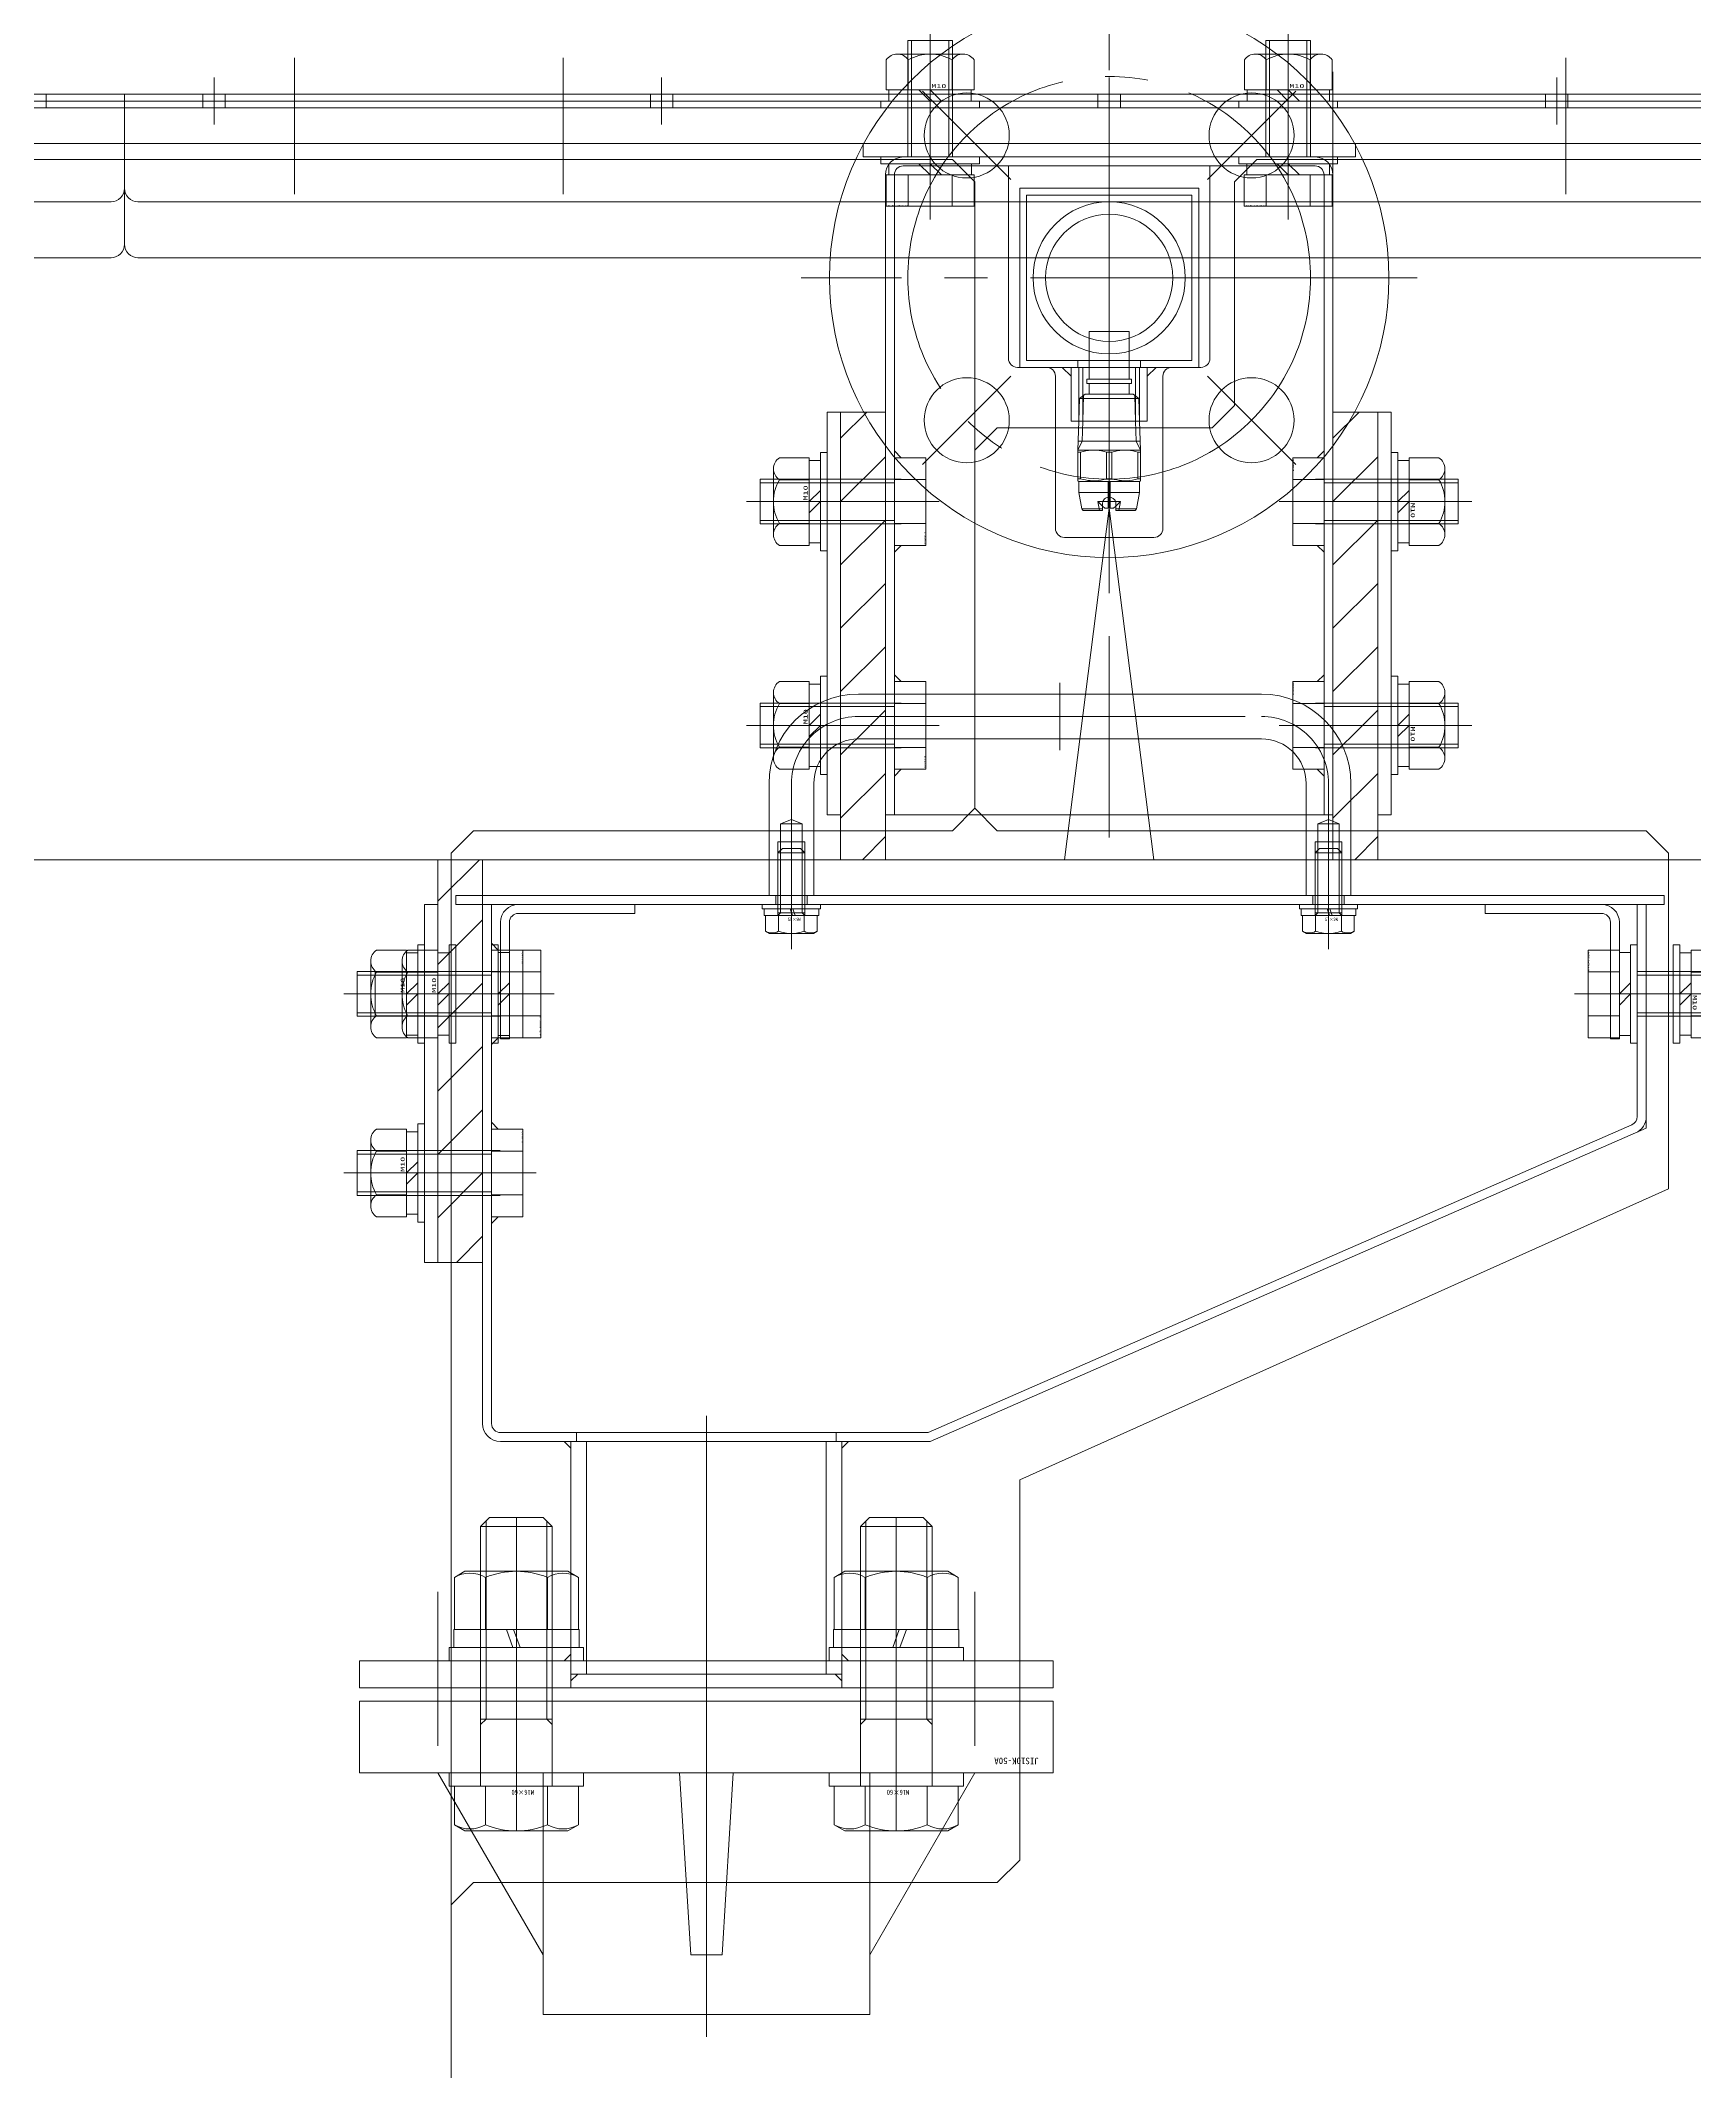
# Model space of a CAD drawing. Units: millimetres at full size. Extents: x -32787 to 32787, y -11878 to 14562.
# Drawn here: x -21447.7 to -21078.2, y 6807.5 to 7261.2 of the extents above; entities that cross this region are included whole.
import ezdxf
from ezdxf.enums import TextEntityAlignment as Align

# ---------------------------------------------------------------- set-up
doc = ezdxf.new("R2010")
doc.units = ezdxf.units.MM
doc.header["$LTSCALE"] = 9.6
doc.linetypes.add('CHAIN2', pattern=[12, 9, -1, 1, -1])
doc.linetypes.add('DOUBLE_CHAIN2', pattern=[12.8, 9, -1, 0.6, -0.6, 0.6, -1])
for name, color, linetype, lineweight in [('0-2_0', 2, 'Continuous', 9), ('0-3_05_CENTER', 2, 'CHAIN2', 9), ('0-4_04_HIDDEN', 7, 'Continuous', 9), ('0-5_10_DRAFT', 1, 'Continuous', 9), ('0-7_01_外形線', 134, 'Continuous', 9), ('0-8_04_中心線', 4, 'CHAIN2', 9), ('0-9_03_かくれ線', 5, 'Continuous', 9), ('0-A_06_PHANTOM', 2, 'DOUBLE_CHAIN2', 9), ('0-B_02_細線', 6, 'Continuous', 9)]:
    doc.layers.add(name, color=color, linetype=linetype, lineweight=lineweight)
doc.styles.add('ＭＳ ゴシック', font='')
doc.styles.get('ＭＳ ゴシック').set_extended_font_data('MS Gothic')

# ---------------------------------------------------------------- blocks, each defined once
blk = doc.blocks.new('A$C630344D5_1_1_1')
at = {"layer": '0-9_03_かくれ線'}
blk.add_line((1160, 150.2), (280, 150.2), dxfattribs=at)
blk = doc.blocks.new('A$C7E374867_2_1')
at = {"layer": '0-2_0', "color": 134, "linetype": 'CHAIN2'}
blk.add_line((0, -29), (0, 14), dxfattribs=at)
at = {"layer": '0-2_0', "color": 134}
for p, q in [((-9.815, 11), (9.815, 11)), ((-9.815, 4), (-9.815, 11)), ((-4.908, 4), (-4.908, 11)), ((4.907, 4), (4.907, 11)), ((9.815, 4), (9.815, 11)), ((-11, 1.5), (11, 1.5)), ((-11, 1.5), (-11, 0)), ((-11, 0), (11, 0)), ((9.815, 4), (-9.815, 4)), ((-9.25, 4), (-9.25, 1.5)), ((-5, -26), (-5, 0)), ((-4.188, -26), (-4.188, 0)), ((0, 1.5), (-2.5, 4)), ((0, 4), (2.5, 1.5)), ((4.188, -26), (4.188, 0)), ((5, -26), (5, 0)), ((9.25, 1.5), (9.25, 4)), ((11, 0), (11, 1.5)), ((-5, -26), (5, -26))]:
    blk.add_line(p, q, dxfattribs=at)
at = {"layer": '0-5_10_DRAFT', "style": 'ＭＳ ゴシック', "width": 1.8}
blk.add_text('BT-M10x30L,SW,PW', height=0.2199, dxfattribs=at).set_placement((5.052, 10.658), align=Align.BOTTOM_LEFT)
blk = doc.blocks.new('M10Nza_1_1_1')
at = {"layer": '0-2_0', "color": 134}
for p, q in [((-9.8, 4), (-9.8, 10.687)), ((-7.35, 12), (7.35, 12)), ((-4.9, 4), (-4.9, 10.687)), ((4.9, 10.687), (4.9, 4)), ((9.8, 10.687), (9.8, 4)), ((-9.8, 4), (9.8, 4)), ((-9.2, 1.5), (-9.2, 4)), ((0, 1.5), (-2.5, 4)), ((0, 4), (2.5, 1.5)), ((9.2, 4), (9.2, 1.5))]:
    blk.add_line(p, q, dxfattribs=at)
at = {"layer": '0-2_0', "color": 134, "linetype": 'CHAIN2'}
blk.add_line((0, 12), (0, 0), dxfattribs=at)
at = {"layer": '0-2_0', "color": 134}
blk.add_lwpolyline([(-11, 1.5), (11, 1.5), (11, 0), (-11, 0)], close=True, dxfattribs=at)
for centre, radius, start, end in [((-7.35, 9.058), 2.942, 33.626, 146.374), ((0, 2.2), 9.8, 60, 120), ((7.35, 9.058), 2.942, 33.626, 146.374)]:
    blk.add_arc(centre, radius, start, end, dxfattribs=at)
at = {"layer": '0-5_10_DRAFT', "style": 'ＭＳ ゴシック', "width": 1.8}
blk.add_text('M10', height=0.9164, dxfattribs=at).set_placement((0.256, 4.117), align=Align.BOTTOM_LEFT)
blk = doc.blocks.new('A$C69281495_1_1')
at = {"layer": '0-2_0', "color": 3}
for p, q in [((0, 14.142), (5.858, 20)), ((0, 0), (10, 10)), ((0, -14.142), (10, -4.142)), ((0, -28.284), (10, -18.284)), ((0, -42.426), (10, -32.426)), ((0, -70.711), (10, -60.711)), ((4.853, -80), (10, -74.853))]:
    blk.add_line(p, q, dxfattribs=at)
blk.add_lwpolyline([(0, 20), (10, 20), (10, -80), (0, -80)], close=True, dxfattribs=at)
blk.add_lwpolyline([(0, -56.569), (6.569, -50), (10, -46.569)], dxfattribs=at)
at = {"layer": '0-3_05_CENTER'}
for p, q in [((-3.937, 5), (13.51, 5)), ((-3.937, -5), (13.51, -5)), ((-3.937, -45), (13.51, -45)), ((-3.937, -55), (13.51, -55))]:
    blk.add_line(p, q, dxfattribs=at)
at = {"layer": '0-5_10_DRAFT'}
for p, q in [((0, 0), (10, 0)), ((0, -50), (10, -50))]:
    blk.add_line(p, q, dxfattribs=at)
blk = doc.blocks.new('A$C69CC1232_1_1')
at = {"layer": '0-2_0', "color": 134}
blk.add_lwpolyline([(0, 20), (3, 20), (3, -70), (0, -70)], close=True, dxfattribs=at)
at = {"layer": '0-3_05_CENTER'}
for p, q in [((-2.825, 0), (5.763, 0)), ((-2.825, -50), (5.763, -50))]:
    blk.add_line(p, q, dxfattribs=at)
blk = doc.blocks.new('A$C742A68D0_1_1')
at = {"layer": '0-4_04_HIDDEN', "linetype": 'CHAIN2'}
blk.add_line((0, -33), (0, 10), dxfattribs=at)
at = {"layer": '0-4_04_HIDDEN'}
for p, q in [((-9.815, 7), (9.815, 7)), ((-9.815, 0), (-9.815, 7)), ((-4.907, 0), (-4.907, 7)), ((4.907, 0), (4.907, 7)), ((9.815, 0), (9.815, 7)), ((-9.815, 0), (9.815, 0)), ((-5, -30), (-5, 0)), ((-4.188, -30), (-4.188, 0)), ((4.188, -30), (4.188, 0)), ((5, -30), (5, 0)), ((-5, -30), (5, -30))]:
    blk.add_line(p, q, dxfattribs=at)
at = {"layer": '0-5_10_DRAFT', "style": 'ＭＳ ゴシック', "width": 1.85}
blk.add_text('BT-M10x30L', height=0.2199, dxfattribs=at).set_placement((6.811, 6.658), align=Align.BOTTOM_LEFT)
blk = doc.blocks.new('A$C78BC2D50_1_1')
at = {"layer": '0-2_0', "color": 134}
for p, q in [((46, -3), (-46, -3)), ((-50, -7), (-50, -150)), ((-48, -7), (-48, -150)), ((46, -5), (-46, -5)), ((-22.5, -5), (-22.5, -48)), ((22.5, -48), (22.5, -5)), ((48, -150), (48, -7)), ((-20.5, -50), (-14, -50)), ((-12, -52), (-12, -86)), ((12, -86), (12, -52)), ((14, -50), (20.5, -50)), ((-10, -88), (10, -88))]:
    blk.add_line(p, q, dxfattribs=at)
blk.add_lwpolyline([(-55, 0), (55, 0), (55, -3), (-55, -3)], close=True, dxfattribs=at)
blk.add_lwpolyline([(-50, -150), (50, -150), (50, -7)], dxfattribs=at)
at = {"layer": '0-2_0', "color": 3}
for points in [[(-48, -70.185), (-46.5, -70.185), (-48, -68.685)], [(48, -70.185), (46.5, -70.185), (48, -68.685)], [(-48, -89.815), (-46.5, -89.815), (-48, -91.315)], [(48, -89.815), (46.5, -89.815), (48, -91.315)], [(-48, -120.185), (-46.5, -120.185), (-48, -118.685)], [(48, -120.185), (46.5, -120.185), (48, -118.685)], [(-48, -139.815), (-46.5, -139.815), (-48, -141.315)], [(48, -139.815), (46.5, -139.815), (48, -141.315)]]:
    blk.add_lwpolyline(points, close=True, dxfattribs=at)
at = {"layer": '0-2_0', "color": 134}
for centre, radius, start, end in [((-46, -7), 4, 90, 180), ((46, -7), 4, 0, 90), ((-46, -7), 2, 90, 180), ((46, -7), 2, 0, 90), ((-20.5, -48), 2, 180, 270), ((20.5, -48), 2, 270, 0), ((-14, -52), 2, 0, 90), ((14, -52), 2, 90, 180), ((-10, -86), 2, 180, 270), ((10, -86), 2, 270, 0)]:
    blk.add_arc(centre, radius, start, end, dxfattribs=at)
at = {"layer": '0-3_05_CENTER'}
for p, q in [((-40, 6.096), (-40, -9.154)), ((0, 5.151), (0, -155.035)), ((40, 6.096), (40, -9.154))]:
    blk.add_line(p, q, dxfattribs=at)
at = {"layer": '0-5_10_DRAFT'}
blk.add_line((-14, -50), (14, -50), dxfattribs=at)
at = {"layer": '0-4_04_HIDDEN'}
for p, rotation in [((-48, -80), 270), ((48, -80), 90), ((-48, -130), 270), ((48, -130), 90)]:
    blk.add_blockref('A$C742A68D0_1_1', p, dxfattribs=dict(at, rotation=rotation))
blk = doc.blocks.new('A$C38186EA0_1_1')
at = {"layer": '0-2_0', "color": 134}
for p, q in [((260, -96), (260, 20)), ((2.397, -31.049), (160, -100)), ((160, -100), (256, -100)), ((179.75, -100), (179.75, -149)), ((240.25, -100), (240.25, -149))]:
    blk.add_line(p, q, dxfattribs=at)
blk.add_lwpolyline([(260, 20), (0, 20), (0, -27.384)], dxfattribs=at)
at = {"layer": '0-2_0', "color": 3}
for points in [[(258, 9.815), (256.5, 9.815), (258, 11.315)], [(258, -9.815), (256.5, -9.815), (258, -11.315)], [(258, -30.185), (256.5, -30.185), (258, -28.685)], [(258, -49.815), (256.5, -49.815), (258, -51.315)], [(179.75, -100), (179.75, -101.5), (178.25, -100)], [(240.25, -100), (240.25, -101.5), (241.75, -100)], [(179.75, -149), (179.75, -147.5), (178.25, -149)], [(240.25, -149), (240.25, -147.5), (241.75, -149)], [(179.75, -152), (181.25, -152), (179.75, -153.5)], [(240.25, -152), (238.75, -152), (240.25, -153.5)]]:
    blk.add_lwpolyline(points, close=True, dxfattribs=at)
at = {"layer": '0-2_0', "color": 134}
blk.add_lwpolyline([(132.5, -155), (287.5, -155), (287.5, -149), (132.5, -149)], close=True, dxfattribs=at)
for centre, start, end in [((4, -27.384), 180, 246.37062), ((256, -96), 270, 0)]:
    blk.add_arc(centre, 4, start, end, dxfattribs=at)
at = {"layer": '0-3_05_CENTER'}
for p, q in [((-3.952, 0), (5.966, 0)), ((254.059, 0), (263.977, 0)), ((254.059, -40), (263.977, -40)), ((210, -94.228), (210, -159.073)), ((150, -141.262), (150, -162.79)), ((270, -141.262), (270, -162.79))]:
    blk.add_line(p, q, dxfattribs=at)
at = {"layer": '0-4_04_HIDDEN'}
for p, q in [((2, 20), (2, -27.384)), ((258, -96), (258, 20)), ((3.198, -29.216), (160.418, -98)), ((160.418, -98), (256, -98)), ((181, -98), (181, -100)), ((239, -98), (239, -100)), ((183.25, -152), (183.25, -100)), ((236.75, -152), (236.75, -100)), ((179.75, -149), (179.75, -155)), ((240.25, -149), (240.25, -155)), ((240.25, -152), (179.75, -152))]:
    blk.add_line(p, q, dxfattribs=at)
for centre, start, end in [((4, -27.384), 180, 246.37062), ((256, -96), 270, 0)]:
    blk.add_arc(centre, 2, start, end, dxfattribs=at)
at = {"layer": '0-5_10_DRAFT'}
blk.add_lwpolyline([(0, -27.384), (0, -30), (2.397, -31.049)], dxfattribs=at)
at = {"layer": '0-4_04_HIDDEN', "rotation": 90}
for p in [(258, 0), (258, -40)]:
    blk.add_blockref('A$C742A68D0_1_1', p, dxfattribs=at)
blk = doc.blocks.new('A$C41C35775_1_1')
at = {"layer": '0-3_05_CENTER'}
for p, q in [((-3.937, 45), (13.51, 45)), ((-3.937, 35), (13.51, 35)), ((-3.937, 5), (13.51, 5)), ((-3.937, -5), (13.51, -5))]:
    blk.add_line(p, q, dxfattribs=at)
at = {"layer": '0-4_04_HIDDEN', "color": 3}
for p, q in [((10, 60.711), (0.711, 70)), ((10, 46.569), (0, 56.569)), ((10, 32.426), (0, 42.426)), ((10, 18.284), (0, 28.284)), ((10, -10), (0, 0)), ((5.858, -20), (0, -14.142))]:
    blk.add_line(p, q, dxfattribs=at)
blk.add_lwpolyline([(0, 70), (10, 70), (10, -20), (0, -20)], close=True, dxfattribs=at)
blk.add_lwpolyline([(10, 4.142), (4.142, 10), (0, 14.142)], dxfattribs=at)
at = {"layer": '0-5_10_DRAFT'}
for p, q in [((0, 40), (10, 40)), ((0, 0), (10, 0))]:
    blk.add_line(p, q, dxfattribs=at)
blk = doc.blocks.new('A$C2C6365D4_1_1')
at = {"layer": '0-3_05_CENTER'}
for p, q in [((-2.825, 40), (5.763, 40)), ((-2.825, 0), (5.763, 0))]:
    blk.add_line(p, q, dxfattribs=at)
at = {"layer": '0-4_04_HIDDEN'}
blk.add_lwpolyline([(0, 60), (3, 60), (3, -20), (0, -20)], close=True, dxfattribs=at)
blk = doc.blocks.new('A$C3DF50A72_1_1')
at = {"layer": '0-3_05_CENTER', "color": 1}
blk.add_line((0, 0), (15.127, 0), dxfattribs=at)
at = {"layer": '0-5_10_DRAFT'}
for p, q in [((2.372, 4.5), (0, 4.5)), ((2.372, -4.5), (0, -4.5))]:
    blk.add_line(p, q, dxfattribs=at)
blk.add_lwpolyline([(2.372, 5), (3.372, 5), (3.372, -5), (2.372, -5)], close=True, dxfattribs=at)
blk.add_lwpolyline([(3.372, 4.5), (14, 4.5), (14, -4.5), (3.372, -4.5)], dxfattribs=at)
blk = doc.blocks.new('1／4MVEP9010S303Wb_1_1')
at = {"layer": '0-2_0'}
for p, q in [((-19.99, 5.625), (-19.99, 1.5)), ((-15.99, 6.75), (-19.577, 6.118)), ((-19.577, 6.118), (-19.577, 1.5)), ((-13.49, 6.75), (-15.99, 6.75)), ((-15.99, 6.75), (-15.99, -6.75)), ((-6.508, 7), (-13.346, 7)), ((-12.913, 7), (-12.913, 6.38)), ((-12.913, 6.38), (-6.941, 6.38)), ((-6.49, 6.969), (-6.508, 7)), ((0, 6.766), (-6.49, 6.969)), ((-6.49, 6.969), (-6.49, -6.969)), ((-4.49, 6.05), (-6.49, 6.969)), ((-4.49, 6.906), (-4.49, -6.906)), ((0, 5.91), (-4.49, 6.05)), ((-19.99, 1.5), (-18.49, 1.5)), ((-18.99, 1.5), (-19.49, 1)), ((-19.49, 1), (-19.49, 0.2)), ((-18.59, 0.2), (-19.49, 0.2)), ((-17.963, 1.405), (-17.99, 1.414)), ((-17.99, 1.414), (-17.99, -1.414)), ((-6.941, 0.62), (-12.913, 0.62)), ((-12.913, 0.62), (-12.913, -0.62)), ((-19.49, -0.2), (-18.59, -0.2)), ((-19.49, -0.2), (-19.49, -1)), ((-19.49, -1), (-18.99, -1.5)), ((-12.913, -0.62), (-6.941, -0.62)), ((-15.99, -6.75), (-13.49, -6.75)), ((-13.49, -6.75), (-13.346, -7)), ((-13.346, -7), (-6.508, -7)), ((-6.941, -6.38), (-12.913, -6.38)), ((-12.913, -6.38), (-12.913, -7)), ((-6.508, -7), (-6.49, -6.969)), ((-6.49, -6.969), (0, -6.766))]:
    blk.add_line(p, q, dxfattribs=at)
for points in [[(-13.346, 7), (-13.49, 6.75), (-13.49, -6.75)], [(-12.913, 0.62), (-13.066, 1.206), (-13.189, 1.798), (-13.279, 2.393), (-13.332, 3.007), (-13.344, 3.623), (-13.316, 4.238), (-13.257, 4.777), (-13.169, 5.313), (-13.053, 5.849), (-12.913, 6.38)], [(-6.941, 7), (-6.941, 6.38), (-6.788, 5.794), (-6.664, 5.202), (-6.575, 4.607), (-6.522, 3.993), (-6.509, 3.377), (-6.538, 2.762), (-6.597, 2.223), (-6.685, 1.687), (-6.801, 1.151), (-6.941, 0.62), (-6.941, -0.62), (-6.788, -1.206), (-6.664, -1.798), (-6.575, -2.393), (-6.522, -3.007), (-6.509, -3.623), (-6.538, -4.238), (-6.597, -4.777), (-6.685, -5.313), (-6.801, -5.849), (-6.941, -6.38), (-6.941, -7)], [(-18.59, -0.2), (-18.516, -0.186), (-18.451, -0.143), (-18.415, -0.096), (-18.396, -0.049), (-18.39, 0.006), (-18.397, 0.052), (-18.413, 0.092), (-18.45, 0.143), (-18.516, 0.186), (-18.59, 0.2)], [(-18.49, -1.5), (-18.318, -1.49), (-18.149, -1.461), (-17.986, -1.413), (-17.755, -1.307), (-17.544, -1.164), (-17.416, -1.047), (-17.301, -0.915), (-17.202, -0.77), (-17.123, -0.617), (-17.061, -0.454), (-17.017, -0.285), (-16.991, -0.042), (-17.004, 0.202), (-17.053, 0.431), (-17.137, 0.648), (-17.256, 0.853), (-17.404, 1.035), (-17.59, 1.2), (-17.8, 1.332), (-17.959, 1.403), (-18.125, 1.455), (-18.297, 1.487), (-18.49, 1.5)], [(-18.49, -1.5), (-19.99, -1.5), (-19.99, -5.625)], [(-19.577, -1.5), (-19.577, -6.118), (-15.99, -6.75)], [(-12.913, -6.38), (-13.066, -5.794), (-13.189, -5.202), (-13.279, -4.607), (-13.332, -3.993), (-13.344, -3.377), (-13.316, -2.762), (-13.257, -2.223), (-13.169, -1.687), (-13.053, -1.151), (-12.913, -0.62)], [(0, -5.91), (-4.49, -6.05), (-6.49, -6.969)]]:
    blk.add_lwpolyline(points, dxfattribs=at)
for centre, start, end in [((-19.49, 5.625), 100, 180), ((-19.49, -5.625), 180, 260)]:
    blk.add_arc(centre, 0.5, start, end, dxfattribs=at)
at = {"layer": '0-3_05_CENTER'}
blk.add_line((-21.29, 0), (6.01, 0), dxfattribs=at)
at = {"layer": '0-4_04_HIDDEN', "color": 2}
for p, q in [((-17.99, 2.503), (-19.99, 2.15)), ((-17.99, 2.5), (-18.99, 1.5)), ((-13.49, 0.2), (-18.59, 0.2)), ((-17.99, 2.503), (-17.99, 1.414)), ((-19.99, -2.15), (-17.99, -2.503)), ((-18.99, -1.5), (-17.99, -2.5)), ((-13.49, -0.2), (-18.59, -0.2)), ((-17.99, -1.414), (-17.99, -2.503))]:
    blk.add_line(p, q, dxfattribs=at)
at = {"layer": '0-5_10_DRAFT'}
for p, q in [((0, 6.766), (0, -6.766)), ((5.01, 6.61), (0, 6.766)), ((5.73, 5.731), (0, 5.91)), ((6.01, 5.39), (5.01, 6.61)), ((5.01, 6.61), (5.01, -6.61)), ((6.01, 5.39), (6.01, -5.39)), ((6.01, 5.375), (6.01, -5.375)), ((5.73, -5.731), (0, -5.91)), ((0, -6.766), (5.01, -6.61)), ((5.01, -6.61), (6.01, -5.39))]:
    blk.add_line(p, q, dxfattribs=at)
blk.add_blockref('A$C3DF50A72_1_1', (6.01, 0), dxfattribs=at)
blk = doc.blocks.new('A$C774C4102_1_1')
at = {"layer": '0-2_0', "color": 3}
for points in [[(-8.5, -20), (-10.5, -20), (-8.5, -22)], [(8.5, -20), (10.5, -20), (8.5, -22)]]:
    blk.add_lwpolyline(points, close=True, dxfattribs=at)
at = {"layer": '0-2_0', "color": 134}
for centre, radius in [((0, 0), 62.5), ((-31.82, 31.82), 9.5), ((31.82, 31.82), 9.5), ((0, 0), 17), ((0, 0), 14.2), ((-31.82, -31.82), 9.5), ((31.82, -31.82), 9.5)]:
    blk.add_circle(centre, radius, dxfattribs=at)
at = {"layer": '0-3_05_CENTER'}
for p, q in [((0, -68.82), (0, 68.82)), ((-21.967, 21.967), (-41.673, 41.673)), ((21.967, 21.967), (41.673, 41.673)), ((68.82, 0), (-68.82, 0)), ((-21.967, -21.967), (-41.673, -41.673)), ((21.967, -21.967), (41.673, -41.673))]:
    blk.add_line(p, q, dxfattribs=at)
blk.add_circle((0, 0), 45, dxfattribs=at)
at = {"layer": '0-4_04_HIDDEN'}
for p, q in [((-7, -18.5), (-7, -20)), ((-6.766, -20), (-6.766, -32)), ((-5.91, -20), (-5.91, -32)), ((5.91, -20), (5.91, -32)), ((6.766, -20), (6.766, -32)), ((7, -18.5), (7, -20))]:
    blk.add_line(p, q, dxfattribs=at)
for points in [[(-20, -20), (20, -20), (20, 20), (-20, 20)], [(-18.5, -18.5), (18.5, -18.5), (18.5, 18.5), (-18.5, 18.5)], [(8.5, -20), (8.5, -32), (-8.5, -32), (-8.5, -20)]]:
    blk.add_lwpolyline(points, close=True, dxfattribs=at)
blk = doc.blocks.new('A$C365C5F76_1_1')
at = {"layer": '0-2_0'}
for q in [(-10, -110), (10, -110)]:
    blk.add_line((0, -31.49), q, dxfattribs=at)
blk.add_blockref('A$C774C4102_1_1', (0, 20), dxfattribs=at)
at = {"layer": '0-2_0', "rotation": 90}
blk.add_blockref('1／4MVEP9010S303Wb_1_1', (0, -12), dxfattribs=at)
blk = doc.blocks.new('A$C434C4E9F_1_1')
at = {"layer": '0-2_0'}
for name, p in [('A$C365C5F76_1_1', (-120, 140)), ('M10Nza_1_1_1', (-160, 198)), ('M10Nza_1_1_1', (-80, 198)), ('A$C78BC2D50_1_1', (-120, 190)), ('A$C69281495_1_1', (-180, 110)), ('A$C69281495_1_1', (-70, 110)), ('A$C69CC1232_1_1', (-60, 110))]:
    blk.add_blockref(name, p, dxfattribs=at)
for name, p, rotation in [('A$C7E374867_2_1', (-160, 187), 180), ('A$C7E374867_2_1', (-80, 187), 180), ('M10Nza_1_1_1', (-183, 110), 90), ('M10Nza_1_1_1', (-57, 110), 270), ('M10Nza_1_1_1', (-183, 60), 90), ('M10Nza_1_1_1', (-57, 60), 270), ('M10Nza_1_1_1', (-266, 0), 90), ('M10Nza_1_1_1', (6, 0), 270)]:
    blk.add_blockref(name, p, dxfattribs=dict(at, rotation=rotation))
at = {"layer": '0-2_0', "xscale": -1}
for name, p in [('A$C69CC1232_1_1', (-180, 110)), ('A$C38186EA0_1_1', (0, 0))]:
    blk.add_blockref(name, p, dxfattribs=at)
at = {"layer": '0-4_04_HIDDEN', "xscale": -1}
for name, p in [('A$C41C35775_1_1', (-260, -40)), ('A$C2C6365D4_1_1', (-270, -40))]:
    blk.add_blockref(name, p, dxfattribs=at)
at = {"layer": '0-4_04_HIDDEN'}
for name, p, rotation in [('A$C7E374867_2_1', (-258, 0), 270), ('M10Nza_1_1_1', (-273, 0), 90), ('A$C7E374867_2_1', (-2, 0), 90), ('M10Nza_1_1_1', (-273, -40), 90)]:
    blk.add_blockref(name, p, dxfattribs=dict(at, rotation=rotation))

msp = doc.modelspace()

# ---------------------------------------------------------------- linework, layer by layer
at = {"layer": '0-2_0', "color": 134}
for p, q in [((-21358.928, 6914.629), (-21358.928, 6880.198)), ((-21238.928, 6914.629), (-21238.928, 6880.198))]:
    msp.add_line(p, q, dxfattribs=at)
for points in [[(-21356.358, 6899.196), (-21326.358, 6899.196), (-21326.358, 6902.196), (-21356.358, 6902.196)], [(-21241.498, 6899.196), (-21271.498, 6899.196), (-21271.498, 6902.196), (-21241.498, 6902.196)], [(-21326.358, 6874.196), (-21356.358, 6874.196), (-21356.358, 6871.196), (-21326.358, 6871.196)], [(-21271.498, 6874.196), (-21241.498, 6874.196), (-21241.498, 6871.196), (-21271.498, 6871.196)]]:
    msp.add_lwpolyline(points, close=True, dxfattribs=at)
at = {"layer": '0-7_01_外形線'}
for p, q in [((-22388.549, 7246.196), (-20013.928, 7246.196)), ((-21968.928, 7249.196), (-21428.928, 7249.196)), ((-21428.928, 7249.196), (-20888.928, 7249.196)), ((-21428.928, 7228.196), (-21428.928, 7249.196)), ((-21428.928, 7228.196), (-21428.928, 7249.196)), ((-22388.549, 7238.196), (-20013.928, 7238.196)), ((-21965.928, 7225.196), (-21431.928, 7225.196)), ((-21425.928, 7225.196), (-20891.928, 7225.196)), ((-21264.928, 7115.196), (-21174.928, 7115.196)), ((-21264.928, 7105.196), (-21174.928, 7105.196)), ((-21284.928, 7070.196), (-21284.928, 7095.196)), ((-21274.928, 7070.196), (-21274.928, 7095.196)), ((-21164.928, 7095.196), (-21164.928, 7070.196)), ((-21154.928, 7095.196), (-21154.928, 7070.196)), ((-21284.928, 7070.196), (-21274.928, 7070.196)), ((-21164.928, 7070.196), (-21154.928, 7070.196)), ((-21349.358, 6929.196), (-21347.358, 6931.196)), ((-21349.358, 6871.196), (-21349.358, 6929.196)), ((-21349.358, 6929.196), (-21333.358, 6929.196)), ((-21347.358, 6931.196), (-21335.358, 6931.196)), ((-21333.358, 6929.196), (-21335.358, 6931.196)), ((-21333.358, 6871.196), (-21333.358, 6929.196)), ((-21264.498, 6929.196), (-21262.498, 6931.196)), ((-21264.498, 6871.196), (-21264.498, 6929.196)), ((-21248.498, 6929.196), (-21264.498, 6929.196)), ((-21250.498, 6931.196), (-21262.498, 6931.196)), ((-21248.498, 6929.196), (-21250.498, 6931.196)), ((-21248.498, 6871.196), (-21248.498, 6929.196)), ((-21355.214, 6917.836), (-21352.858, 6919.196)), ((-21329.858, 6919.196), (-21352.858, 6919.196)), ((-21348.286, 6906.196), (-21348.286, 6917.836)), ((-21334.43, 6906.196), (-21334.43, 6917.836)), ((-21327.501, 6917.836), (-21329.858, 6919.196)), ((-21327.501, 6906.196), (-21327.501, 6917.836)), ((-21270.354, 6917.836), (-21267.998, 6919.196)), ((-21270.354, 6906.196), (-21270.354, 6917.836)), ((-21267.998, 6919.196), (-21244.998, 6919.196)), ((-21263.426, 6906.196), (-21263.426, 6917.836)), ((-21249.57, 6906.196), (-21249.57, 6917.836)), ((-21242.641, 6917.836), (-21244.998, 6919.196)), ((-21343.614, 6906.196), (-21355.358, 6906.196)), ((-21355.358, 6906.196), (-21355.358, 6902.196)), ((-21342.158, 6902.196), (-21343.614, 6906.196)), ((-21327.358, 6906.196), (-21342.014, 6906.196)), ((-21340.558, 6902.196), (-21342.014, 6906.196)), ((-21327.358, 6902.196), (-21327.358, 6906.196)), ((-21270.498, 6906.196), (-21255.842, 6906.196)), ((-21270.498, 6902.196), (-21270.498, 6906.196)), ((-21257.298, 6902.196), (-21255.842, 6906.196)), ((-21255.698, 6902.196), (-21254.242, 6906.196)), ((-21254.242, 6906.196), (-21242.498, 6906.196)), ((-21242.498, 6906.196), (-21242.498, 6902.196)), ((-21356.358, 6902.196), (-21356.358, 6899.196)), ((-21342.158, 6902.196), (-21355.358, 6902.196)), ((-21327.358, 6902.196), (-21340.558, 6902.196)), ((-21270.498, 6902.196), (-21257.298, 6902.196)), ((-21255.698, 6902.196), (-21242.498, 6902.196)), ((-21241.498, 6902.196), (-21241.498, 6899.196)), ((-21356.358, 6899.196), (-21326.358, 6899.196)), ((-21241.498, 6899.196), (-21271.498, 6899.196)), ((-21221.428, 6890.196), (-21376.428, 6890.196)), ((-21376.428, 6890.196), (-21376.428, 6874.196)), ((-21221.428, 6874.196), (-21221.428, 6890.196)), ((-21333.358, 6886.196), (-21349.358, 6886.196)), ((-21264.498, 6886.196), (-21248.498, 6886.196)), ((-21376.428, 6874.196), (-21221.428, 6874.196)), ((-21358.928, 6874.196), (-21335.428, 6833.493)), ((-21335.428, 6820.196), (-21335.428, 6874.196)), ((-21304.928, 6874.196), (-21302.428, 6833.493)), ((-21292.928, 6874.196), (-21295.428, 6833.493)), ((-21262.428, 6874.196), (-21262.428, 6820.196)), ((-21238.928, 6874.196), (-21262.428, 6833.493)), ((-21355.214, 6871.196), (-21355.214, 6862.557)), ((-21327.501, 6871.196), (-21355.214, 6871.196)), ((-21348.286, 6871.196), (-21348.286, 6862.557)), ((-21334.43, 6871.196), (-21334.43, 6862.557)), ((-21327.501, 6871.196), (-21327.501, 6862.557)), ((-21270.354, 6871.196), (-21270.354, 6862.557)), ((-21263.426, 6871.196), (-21263.426, 6862.557)), ((-21249.57, 6871.196), (-21249.57, 6862.557)), ((-21242.641, 6871.196), (-21242.641, 6862.557)), ((-21355.214, 6862.557), (-21352.858, 6861.196)), ((-21352.858, 6861.196), (-21329.858, 6861.196)), ((-21327.501, 6862.557), (-21329.858, 6861.196)), ((-21270.354, 6862.557), (-21267.998, 6861.196)), ((-21244.998, 6861.196), (-21267.998, 6861.196)), ((-21242.641, 6862.557), (-21244.998, 6861.196)), ((-21302.428, 6833.493), (-21295.428, 6833.493)), ((-21262.428, 6820.196), (-21335.428, 6820.196))]:
    msp.add_line(p, q, dxfattribs=at)
for points in [[(-21238.928, 7225.196), (-21238.928, 7089.671), (-21243.928, 7084.671), (-21350.928, 7084.671), (-21355.928, 7079.671), (-21355.928, 6598.171)], [(-21355.928, 6598.171), (-21355.928, 6844.671), (-21350.928, 6849.671), (-21233.928, 6849.671), (-21228.928, 6854.671), (-21228.928, 6939.671), (-21083.928, 7004.671), (-21083.928, 7079.671), (-21088.928, 7084.671), (-21233.928, 7084.671), (-21238.928, 7089.671), (-21238.928, 7169.671), (-21233.928, 7174.671), (-21185.928, 7174.671), (-21180.928, 7179.671), (-21180.928, 7225.196)], [(-21327.501, 6906.196), (-21355.214, 6906.196), (-21355.214, 6917.836)], [(-21270.354, 6906.196), (-21242.641, 6906.196), (-21242.641, 6917.836)], [(-21356.358, 6902.196), (-21326.358, 6902.196), (-21326.358, 6899.196)], [(-21241.498, 6902.196), (-21271.498, 6902.196), (-21271.498, 6899.196)]]:
    msp.add_lwpolyline(points, dxfattribs=at)
msp.add_lwpolyline([(-21354.928, 7068.196), (-21084.928, 7068.196), (-21084.928, 7070.196), (-21354.928, 7070.196)], close=True, dxfattribs=at)
for centre, radius, start, end in [((-21431.928, 7228.196), 3, 270, 0), ((-21425.928, 7228.196), 3, 180, 270), ((-21264.928, 7095.196), 20, 90, 180), ((-21174.928, 7095.196), 20, 0, 90), ((-21264.928, 7095.196), 10, 90, 180), ((-21174.928, 7095.196), 10, 0, 90), ((-21351.75, 6911.836), 6.928, 60.00001, 119.99999), ((-21341.358, 6900.875), 18.321, 67.78075, 112.21925), ((-21330.965, 6911.836), 6.928, 60.00001, 119.99999), ((-21266.89, 6911.836), 6.928, 60.00001, 119.99999), ((-21256.498, 6900.875), 18.321, 67.78075, 112.21925), ((-21246.105, 6911.836), 6.928, 60.00001, 119.99999), ((-21351.75, 6868.557), 6.928, 240.00001, 299.99999), ((-21341.358, 6879.517), 18.321, 247.78075, 292.21925), ((-21330.965, 6868.557), 6.928, 240.00001, 299.99999), ((-21266.89, 6868.557), 6.928, 240.00001, 299.99999), ((-21256.498, 6879.517), 18.321, 247.78075, 292.21925), ((-21246.105, 6868.557), 6.928, 240.00001, 299.99999)]:
    msp.add_arc(centre, radius, start, end, dxfattribs=at)
at = {"layer": '0-8_04_中心線'}
for p, q in [((-21390.928, 7257.318), (-21390.928, 7226.919)), ((-21330.928, 7257.318), (-21330.928, 7226.919)), ((-21248.928, 7257.318), (-21248.928, 7226.919)), ((-21168.928, 7257.318), (-21168.928, 7226.919)), ((-21106.928, 7257.318), (-21106.928, 7226.919)), ((-21408.928, 7252.946), (-21408.928, 7242.446)), ((-21308.928, 7252.946), (-21308.928, 7242.446)), ((-21208.928, 7252.946), (-21208.928, 7242.446)), ((-21158.928, 7254.196), (-21158.928, 7207.696)), ((-21108.928, 7252.946), (-21108.928, 7242.446)), ((-21219.928, 7117.696), (-21219.928, 7102.696)), ((-21264.928, 7110.196), (-21174.928, 7110.196)), ((-21279.928, 7067.196), (-21279.928, 7095.196)), ((-21159.928, 7095.196), (-21159.928, 7067.196)), ((-21279.928, 7061.696), (-21279.928, 7080.696)), ((-21279.928, 7080.196), (-21279.928, 7058.196)), ((-21159.928, 7061.696), (-21159.928, 7080.696)), ((-21159.928, 7080.196), (-21159.928, 7058.196)), ((-21341.358, 6861.196), (-21341.358, 6931.196)), ((-21256.498, 6861.196), (-21256.498, 6931.196)), ((-21341.358, 6902.196), (-21341.358, 6899.196)), ((-21256.498, 6902.196), (-21256.498, 6899.196)), ((-21341.358, 6895.196), (-21341.358, 6874.196)), ((-21298.928, 6895.196), (-21298.928, 6815.196)), ((-21256.498, 6895.196), (-21256.498, 6874.196))]:
    msp.add_line(p, q, dxfattribs=at)
for points in [[(-21341.358, 6919.196), (-21341.358, 6906.196), (-21341.358, 6902.196)], [(-21256.498, 6919.196), (-21256.498, 6906.196), (-21256.498, 6902.196)]]:
    msp.add_lwpolyline(points, dxfattribs=at)
for centre, start, end in [((-21264.928, 7095.196), 90, 180), ((-21174.928, 7095.196), 0, 90)]:
    msp.add_arc(centre, 15, start, end, dxfattribs=at)
at = {"layer": '0-9_03_かくれ線'}
for p, q in [((-21968.928, 7247.696), (-21428.928, 7247.696)), ((-21968.928, 7246.196), (-21428.928, 7246.196)), ((-21446.428, 7249.196), (-21446.428, 7246.196)), ((-21446.428, 7249.196), (-21446.428, 7246.196)), ((-21428.928, 7249.196), (-21428.928, 7215.696)), ((-21428.928, 7247.696), (-20888.928, 7247.696)), ((-21428.928, 7246.196), (-20888.928, 7246.196)), ((-21411.428, 7249.196), (-21411.428, 7246.196)), ((-21406.428, 7249.196), (-21406.428, 7246.196)), ((-21311.428, 7249.196), (-21311.428, 7246.196)), ((-21306.428, 7249.196), (-21306.428, 7246.196)), ((-21211.428, 7249.196), (-21211.428, 7246.196)), ((-21206.428, 7249.196), (-21206.428, 7246.196)), ((-21111.428, 7249.196), (-21111.428, 7246.196)), ((-21106.428, 7249.196), (-21106.428, 7246.196)), ((-21965.928, 7212.696), (-21431.928, 7212.696)), ((-21425.928, 7212.696), (-20891.928, 7212.696)), ((-21282.928, 7079.696), (-21281.928, 7080.696)), ((-21282.928, 7079.696), (-21276.928, 7079.696)), ((-21282.928, 7065.696), (-21282.928, 7079.696)), ((-21282.328, 7066.296), (-21282.328, 7080.296)), ((-21281.928, 7080.696), (-21277.928, 7080.696)), ((-21276.928, 7079.696), (-21277.928, 7080.696)), ((-21277.528, 7066.296), (-21277.528, 7080.296)), ((-21276.928, 7065.696), (-21276.928, 7079.696)), ((-21162.928, 7079.696), (-21161.928, 7080.696)), ((-21162.928, 7079.696), (-21156.928, 7079.696)), ((-21162.928, 7065.696), (-21162.928, 7079.696)), ((-21162.328, 7066.296), (-21162.328, 7080.296)), ((-21161.928, 7080.696), (-21157.928, 7080.696)), ((-21156.928, 7079.696), (-21157.928, 7080.696)), ((-21157.528, 7066.296), (-21157.528, 7080.296)), ((-21156.928, 7065.696), (-21156.928, 7079.696)), ((-21283.428, 7070.196), (-21283.428, 7068.196)), ((-21276.428, 7070.196), (-21276.428, 7068.196)), ((-21163.428, 7070.196), (-21163.428, 7068.196)), ((-21156.428, 7070.196), (-21156.428, 7068.196)), ((-21286.028, 7067.196), (-21280.228, 7067.196)), ((-21286.028, 7067.196), (-21286.028, 7065.696)), ((-21286.028, 7065.696), (-21279.682, 7065.696)), ((-21285.701, 7065.696), (-21274.154, 7065.696)), ((-21285.701, 7065.696), (-21285.701, 7062.2)), ((-21285.701, 7065.696), (-21274.154, 7065.696)), ((-21276.928, 7066.296), (-21282.928, 7066.296)), ((-21282.328, 7066.296), (-21282.928, 7065.696)), ((-21282.814, 7065.696), (-21282.814, 7062.2)), ((-21280.228, 7067.196), (-21279.682, 7065.696)), ((-21279.628, 7067.196), (-21273.828, 7067.196)), ((-21279.628, 7067.196), (-21279.082, 7065.696)), ((-21279.082, 7065.696), (-21273.828, 7065.696)), ((-21277.528, 7066.296), (-21276.928, 7065.696)), ((-21277.041, 7065.696), (-21277.041, 7062.2)), ((-21274.154, 7065.696), (-21274.154, 7062.2)), ((-21273.828, 7065.696), (-21273.828, 7067.196)), ((-21166.028, 7067.196), (-21160.228, 7067.196)), ((-21166.028, 7067.196), (-21166.028, 7065.696)), ((-21166.028, 7065.696), (-21159.682, 7065.696)), ((-21165.701, 7065.696), (-21154.154, 7065.696)), ((-21165.701, 7065.696), (-21165.701, 7062.2)), ((-21165.701, 7065.696), (-21154.154, 7065.696)), ((-21156.928, 7066.296), (-21162.928, 7066.296)), ((-21162.328, 7066.296), (-21162.928, 7065.696)), ((-21162.814, 7065.696), (-21162.814, 7062.2)), ((-21160.228, 7067.196), (-21159.682, 7065.696)), ((-21159.628, 7067.196), (-21153.828, 7067.196)), ((-21159.628, 7067.196), (-21159.082, 7065.696)), ((-21159.082, 7065.696), (-21153.828, 7065.696)), ((-21157.528, 7066.296), (-21156.928, 7065.696)), ((-21157.041, 7065.696), (-21157.041, 7062.2)), ((-21154.154, 7065.696), (-21154.154, 7062.2)), ((-21153.828, 7065.696), (-21153.828, 7067.196)), ((-21285.701, 7062.2), (-21284.828, 7061.696)), ((-21284.828, 7061.696), (-21275.028, 7061.696)), ((-21274.154, 7062.2), (-21275.028, 7061.696)), ((-21165.701, 7062.2), (-21164.828, 7061.696)), ((-21164.828, 7061.696), (-21155.028, 7061.696)), ((-21154.154, 7062.2), (-21155.028, 7061.696))]:
    msp.add_line(p, q, dxfattribs=at)
for points in [[(-21911.928, 7225.196), (-21911.928, 7229.671), (-21906.928, 7234.671), (-21243.928, 7234.671), (-21238.928, 7229.671), (-21238.928, 7225.196)], [(-21180.928, 7225.196), (-21180.928, 7229.671), (-21175.928, 7234.671), (-20890.928, 7234.671), (-20888.928, 7232.671)], [(-21282.328, 7086.196), (-21279.928, 7087.19), (-21277.528, 7086.196)], [(-21282.328, 7070.196), (-21282.328, 7086.196), (-21277.528, 7086.196), (-21277.528, 7070.196)], [(-21162.328, 7086.196), (-21159.928, 7087.19), (-21157.528, 7086.196)], [(-21162.328, 7070.196), (-21162.328, 7086.196), (-21157.528, 7086.196), (-21157.528, 7070.196)], [(-21282.928, 7070.196), (-21282.928, 7082.196), (-21276.928, 7082.196), (-21276.928, 7070.196)], [(-21162.928, 7070.196), (-21162.928, 7082.196), (-21156.928, 7082.196), (-21156.928, 7070.196)], [(-21340.928, 7066.196), (-21314.928, 7066.196), (-21314.928, 7068.196), (-21340.928, 7068.196)], [(-21098.928, 7066.196), (-21124.928, 7066.196), (-21124.928, 7068.196), (-21098.928, 7068.196)], [(-21344.928, 7064.196), (-21344.928, 7038.196), (-21342.928, 7038.196), (-21342.928, 7064.196)], [(-21094.928, 7064.196), (-21094.928, 7038.196), (-21096.928, 7038.196), (-21096.928, 7064.196)]]:
    msp.add_lwpolyline(points, dxfattribs=at)
for points in [[(-21273.428, 7068.196), (-21286.428, 7068.196), (-21286.428, 7067.196), (-21273.428, 7067.196)], [(-21153.428, 7068.196), (-21166.428, 7068.196), (-21166.428, 7067.196), (-21153.428, 7067.196)]]:
    msp.add_lwpolyline(points, close=True, dxfattribs=at)
for centre, radius, start, end in [((-21431.928, 7215.696), 3, 270, 0), ((-21425.928, 7215.696), 3, 180, 270), ((-21340.928, 7064.196), 4, 90, 180), ((-21340.928, 7064.196), 2, 90, 180), ((-21098.928, 7064.196), 4, 0, 90), ((-21098.928, 7064.196), 2, 0, 90), ((-21284.258, 7064.7), 2.887, 240.00001, 299.99999), ((-21279.928, 7070.21), 8.514, 250.18087, 289.81913), ((-21275.598, 7064.7), 2.887, 240.00001, 299.99999), ((-21164.258, 7064.7), 2.887, 240.00001, 299.99999), ((-21159.928, 7070.21), 8.514, 250.18087, 289.81913), ((-21155.598, 7064.7), 2.887, 240.00001, 299.99999)]:
    msp.add_arc(centre, radius, start, end, dxfattribs=at)
at = {"layer": '0-B_02_細線'}
for p, q in [((-21348.158, 6886.196), (-21348.158, 6930.396)), ((-21334.558, 6886.196), (-21334.558, 6930.396)), ((-21263.298, 6886.196), (-21263.298, 6930.396)), ((-21249.698, 6886.196), (-21249.698, 6930.396)), ((-21348.158, 6886.196), (-21349.358, 6884.996)), ((-21334.558, 6886.196), (-21333.358, 6884.996)), ((-21263.298, 6886.196), (-21264.498, 6884.996)), ((-21249.698, 6886.196), (-21248.498, 6884.996))]:
    msp.add_line(p, q, dxfattribs=at)

# ---------------------------------------------------------------- block references
at = {"layer": '0-2_0'}
msp.add_blockref('A$C434C4E9F_1_1', (-21088.928, 7048.196), dxfattribs=at)
at = {"layer": '0-A_06_PHANTOM', "xscale": -1}
msp.add_blockref('A$C630344D5_1_1_1', (-20413.928, 6927.996), dxfattribs=at)

# ---------------------------------------------------------------- texts
at = {"layer": '0-9_03_かくれ線', "style": 'ＭＳ ゴシック', "width": 0.8}
for s, height, p in [('M6×15', 0.7331, (-21277.853, 7065.462)), ('M6×15', 0.7331, (-21157.853, 7065.462)), ('M16×60', 1.1, (-21337.445, 6870.696)), ('M16×60', 1.1, (-21253.599, 6870.696))]:
    msp.add_text(s, height=height, rotation=180, dxfattribs=at).set_placement(p, align=Align.BOTTOM_LEFT)
at = {"layer": '0-9_03_かくれ線', "style": 'ＭＳ ゴシック'}
msp.add_text('JIS10K-50A', height=1.466, rotation=180, dxfattribs=at).set_placement((-21224.637, 6877.995), align=Align.BOTTOM_LEFT)

doc.saveas('drawing.dxf')
